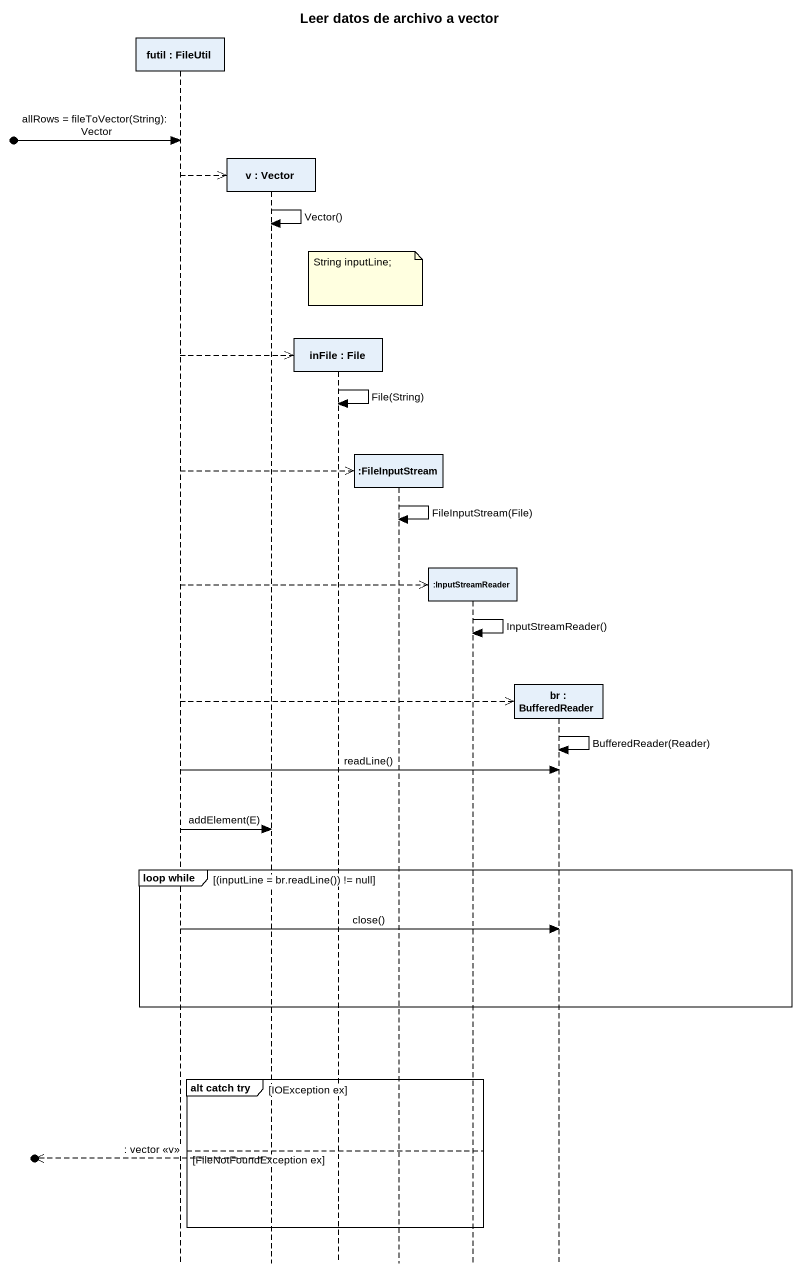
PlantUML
@startuml
title Leer datos de archivo a vector
hide footbox
participant "futil : FileUtil" as futil
participant "v : Vector" as v
participant "inFile : File" as inFile
participant ":FileInputStream" as FileInputStream
participant ":InputStreamReader" as InputStreamReader
participant "br : BufferedReader" as br

[o-> futil : allRows = fileToVector(String): Vector
futil -->> v **
v -> v : Vector()
note over inFile : String inputLine;
futil -->> inFile **
inFile -> inFile : File(String)
futil -->> FileInputStream **
FileInputStream -> FileInputStream : FileInputStream(File)
futil -->> InputStreamReader **
InputStreamReader -> InputStreamReader : InputStreamReader()
futil -->> br **
br -> br : BufferedReader(Reader)
futil -> br : readLine()
futil -> v : addElement(E)
group loop while [(inputLine = br.readLine()) != null]
  futil -> br : close()
end
group alt catch try [IOException ex]
else FileNotFoundException ex
  [o<<-- v : : vector <<v>>
end
@enduml
